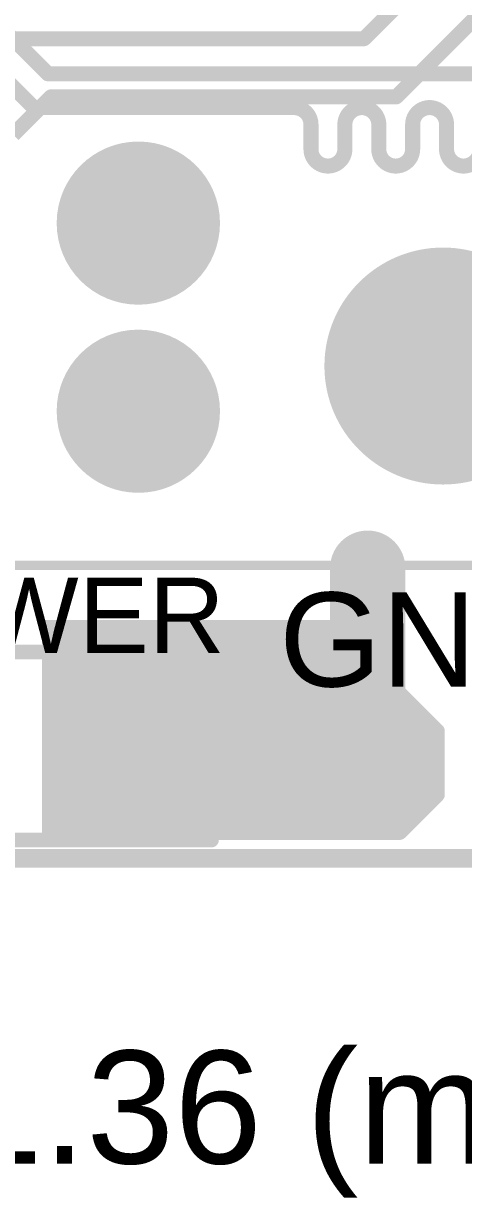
# Model space of a CAD drawing. Header units: millimetres. Extents: x -0.39 to 1.43, y -0.39 to 1.45.
# Drawn here: x 0.413 to 0.647, y -0.385 to 0.239 of the extents above; entities that cross this region are included whole.
import ezdxf

# ---------------------------------------------------------------- set-up
doc = ezdxf.new("R2010")
doc.units = ezdxf.units.MM
doc.header["$MEASUREMENT"] = 0
for name, color, linetype in [('BottomLayer', 5, 'Continuous'), ('BottomPaste', 16, 'Continuous'), ('BottomSolder', 6, 'Continuous'), ('Mechanical1', 6, 'Continuous'), ('Mechanical2', 216, 'Continuous'), ('MultiLayer', 9, 'Continuous'), ('PadHoleLayer', 156, 'Continuous'), ('TopLayer', 1, 'Continuous'), ('TopOverlay', 2, 'Continuous'), ('TopPaste', 8, 'Continuous'), ('TopSolder', 216, 'Continuous'), ('ViaHoleLayer', 16, 'Continuous')]:
    doc.layers.add(name, color=color, linetype=linetype)
doc.styles.add('Arial', font='', dxfattribs={"height": 0.2})
doc.styles.get('Arial').set_extended_font_data('Arial')

# ---------------------------------------------------------------- blocks, each defined once
blk = doc.blocks.new('SMA_B_34')
at = {"layer": 'BottomLayer'}
for points in [[(-0.12795, 0.03346), (-0.02953, 0.03346), (-0.02953, -0.03346), (-0.12795, -0.03346)], [(0.02953, 0.03346), (0.12795, 0.03346), (0.12795, -0.03346), (0.02953, -0.03346)]]:
    blk.add_hatch(color=5, dxfattribs=at).paths.add_polyline_path(points)
at = {"layer": 'BottomPaste'}
for points in [[(-0.12795, 0.03346), (-0.02953, 0.03346), (-0.02953, -0.03346), (-0.12795, -0.03346)], [(0.02953, 0.03346), (0.12795, 0.03346), (0.12795, -0.03346), (0.02953, -0.03346)]]:
    blk.add_hatch(color=16, dxfattribs=at).paths.add_polyline_path(points)
at = {"layer": 'BottomSolder'}
for points in [[(-0.13195, 0.03746), (-0.02553, 0.03746), (-0.02553, -0.03746), (-0.13195, -0.03746)], [(0.02553, 0.03746), (0.13195, 0.03746), (0.13195, -0.03746), (0.02553, -0.03746)]]:
    blk.add_hatch(color=6, dxfattribs=at).paths.add_polyline_path(points)
blk = doc.blocks.new('TEST_POINT_39')
at = {"layer": 'TopLayer'}
blk.add_hatch(color=1, dxfattribs=at).paths.add_polyline_path([(0.015, 0.03), (-0.015, 0.03), (-0.03, 0.015), (-0.03, -0.015), (-0.015, -0.03), (0.015, -0.03), (0.03, -0.015), (0.03, 0.015)])
at = {"layer": 'TopPaste'}
blk.add_hatch(color=8, dxfattribs=at).paths.add_polyline_path([(0.015, 0.03), (-0.015, 0.03), (-0.03, 0.015), (-0.03, -0.015), (-0.015, -0.03), (0.015, -0.03), (0.03, -0.015), (0.03, 0.015)])
at = {"layer": 'TopSolder'}
blk.add_hatch(color=216, dxfattribs=at).paths.add_polyline_path([(0.017, 0.034), (-0.017, 0.034), (-0.034, 0.017), (-0.034, -0.017), (-0.017, -0.034), (0.017, -0.034), (0.034, -0.017), (0.034, 0.017)])
at = {"layer": 'TopOverlay', "const_width": 0.00787}
for points in [[(-0.037, 0.017), (-0.017, 0.037)], [(-0.017, 0.037), (0.017, 0.037)], [(-0.017, 0.037), (0.017, 0.037)], [(0.017, 0.037), (0.037, 0.017)], [(-0.037, -0.017), (-0.037, 0.017)], [(0.037, -0.017), (0.037, 0.017)], [(-0.037, -0.017), (-0.017, -0.037)], [(0.017, -0.037), (0.037, -0.017)], [(-0.017, -0.037), (0.017, -0.037)], [(-0.017, -0.037), (0.017, -0.037)]]:
    blk.add_lwpolyline(points, dxfattribs=at)
at = {"layer": 'TopOverlay', "const_width": 0.00394}
for points in [[(-0.01897, 0.037, 1), (-0.01503, 0.037, 1)], [(-0.01897, 0.037, 1), (-0.01503, 0.037, 1)], [(-0.01897, 0.037, 1), (-0.01503, 0.037, 1)], [(0.01503, 0.037, 1), (0.01897, 0.037, 1)], [(0.01503, 0.037, 1), (0.01897, 0.037, 1)], [(0.01503, 0.037, 1), (0.01897, 0.037, 1)], [(-0.03897, 0.017, 1), (-0.03503, 0.017, 1)], [(-0.03897, 0.017, 1), (-0.03503, 0.017, 1)], [(0.03503, 0.017, 1), (0.03897, 0.017, 1)], [(0.03503, 0.017, 1), (0.03897, 0.017, 1)], [(-0.03897, -0.017, 1), (-0.03503, -0.017, 1)], [(-0.03897, -0.017, 1), (-0.03503, -0.017, 1)], [(0.03503, -0.017, 1), (0.03897, -0.017, 1)], [(0.03503, -0.017, 1), (0.03897, -0.017, 1)], [(-0.01897, -0.037, 1), (-0.01503, -0.037, 1)], [(-0.01897, -0.037, 1), (-0.01503, -0.037, 1)], [(-0.01897, -0.037, 1), (-0.01503, -0.037, 1)], [(0.01503, -0.037, 1), (0.01897, -0.037, 1)], [(0.01503, -0.037, 1), (0.01897, -0.037, 1)], [(0.01503, -0.037, 1), (0.01897, -0.037, 1)]]:
    blk.add_lwpolyline(points, format="xyb", close=True, dxfattribs=at)
blk = doc.blocks.new('HY951180A_82')
at = {"layer": 'BottomLayer'}
h = blk.add_hatch(color=5, dxfattribs=at)
edge = h.paths.add_edge_path()
edge.add_arc((-0.24902, 0.25591), 0.03937, 0, 360)
h = blk.add_hatch(color=5, dxfattribs=at)
edge = h.paths.add_edge_path()
edge.add_arc((-0.14902, 0.25591), 0.03937, 0, 360)
at = {"layer": 'BottomSolder'}
h = blk.add_hatch(color=6, dxfattribs=at)
edge = h.paths.add_edge_path()
edge.add_arc((-0.24902, 0.25591), 0.04337, 0, 360)
h = blk.add_hatch(color=6, dxfattribs=at)
edge = h.paths.add_edge_path()
edge.add_arc((-0.14902, 0.25591), 0.04337, 0, 360)
h = blk.add_hatch(color=6, dxfattribs=at)
edge = h.paths.add_edge_path()
edge.add_arc((-0.225, 0.09409), 0.004, 0, 360)
at = {"layer": 'MultiLayer'}
h = blk.add_hatch(color=9, dxfattribs=at)
edge = h.paths.add_edge_path()
edge.add_arc((-0.24902, 0.25591), 0.03937, 0, 360)
h = blk.add_hatch(color=9, dxfattribs=at)
edge = h.paths.add_edge_path()
edge.add_arc((-0.14902, 0.25591), 0.03937, 0, 360)
at = {"layer": 'PadHoleLayer'}
h = blk.add_hatch(color=156, dxfattribs=at)
edge = h.paths.add_edge_path()
edge.add_arc((-0.24902, 0.25591), 0.02008, 0, 360)
h = blk.add_hatch(color=156, dxfattribs=at)
edge = h.paths.add_edge_path()
edge.add_arc((-0.14902, 0.25591), 0.02008, 0, 360)
h = blk.add_hatch(color=156, dxfattribs=at)
edge = h.paths.add_edge_path()
edge.add_arc((-0.225, 0.09409), 0.06299, 0, 360)
at = {"layer": 'TopLayer'}
h = blk.add_hatch(color=1, dxfattribs=at)
edge = h.paths.add_edge_path()
edge.add_arc((-0.24902, 0.25591), 0.03937, 0, 360)
h = blk.add_hatch(color=1, dxfattribs=at)
edge = h.paths.add_edge_path()
edge.add_arc((-0.14902, 0.25591), 0.03937, 0, 360)
at = {"layer": 'TopSolder'}
h = blk.add_hatch(color=216, dxfattribs=at)
edge = h.paths.add_edge_path()
edge.add_arc((-0.24902, 0.25591), 0.04337, 0, 360)
h = blk.add_hatch(color=216, dxfattribs=at)
edge = h.paths.add_edge_path()
edge.add_arc((-0.14902, 0.25591), 0.04337, 0, 360)
h = blk.add_hatch(color=216, dxfattribs=at)
edge = h.paths.add_edge_path()
edge.add_arc((-0.225, 0.09409), 0.004, 0, 360)
at = {"layer": 'TopOverlay', "const_width": 0.005}
blk.add_lwpolyline([(-0.331, 0.3605), (-0.331, 0.003)], dxfattribs=at)
blk = doc.blocks.new('HDR1X2_91')
at = {"layer": 'BottomLayer'}
blk.add_hatch(color=5, dxfattribs=at).paths.add_polyline_path([(-0.02953, 0.02953), (0.02953, 0.02953), (0.02953, -0.02953), (-0.02953, -0.02953)])
h = blk.add_hatch(color=5, dxfattribs=at)
edge = h.paths.add_edge_path()
edge.add_arc((0.1, 0), 0.02953, 0, 360)
at = {"layer": 'BottomSolder'}
blk.add_hatch(color=6, dxfattribs=at).paths.add_polyline_path([(-0.03353, 0.03353), (0.03353, 0.03353), (0.03353, -0.03353), (-0.03353, -0.03353)])
h = blk.add_hatch(color=6, dxfattribs=at)
edge = h.paths.add_edge_path()
edge.add_arc((0.1, 0), 0.03353, 0, 360)
at = {"layer": 'MultiLayer'}
blk.add_hatch(color=9, dxfattribs=at).paths.add_polyline_path([(-0.02953, 0.02953), (0.02953, 0.02953), (0.02953, -0.02953), (-0.02953, -0.02953)])
h = blk.add_hatch(color=9, dxfattribs=at)
edge = h.paths.add_edge_path()
edge.add_arc((0.1, 0), 0.02953, 0, 360)
at = {"layer": 'PadHoleLayer'}
h = blk.add_hatch(color=156, dxfattribs=at)
edge = h.paths.add_edge_path()
edge.add_arc((0, 0), 0.01772, 0, 360)
h = blk.add_hatch(color=156, dxfattribs=at)
edge = h.paths.add_edge_path()
edge.add_arc((0.1, 0), 0.01772, 0, 360)
at = {"layer": 'TopLayer'}
blk.add_hatch(color=1, dxfattribs=at).paths.add_polyline_path([(-0.02953, 0.02953), (0.02953, 0.02953), (0.02953, -0.02953), (-0.02953, -0.02953)])
h = blk.add_hatch(color=1, dxfattribs=at)
edge = h.paths.add_edge_path()
edge.add_arc((0.1, 0), 0.02953, 0, 360)
at = {"layer": 'TopSolder'}
blk.add_hatch(color=216, dxfattribs=at).paths.add_polyline_path([(-0.03353, 0.03353), (0.03353, 0.03353), (0.03353, -0.03353), (-0.03353, -0.03353)])
h = blk.add_hatch(color=216, dxfattribs=at)
edge = h.paths.add_edge_path()
edge.add_arc((0.1, 0), 0.03353, 0, 360)
at = {"layer": 'TopOverlay', "const_width": 0.00787}
for points in [[(-0.05, 0.05), (-0.05, -0.05)], [(0.15, 0.05), (-0.05, 0.05)], [(0.15, 0.05), (0.15, -0.05)], [(0.15, -0.05), (-0.05, -0.05)]]:
    blk.add_lwpolyline(points, dxfattribs=at)
at = {"layer": 'TopOverlay', "const_width": 0.00394}
for points in [[(-0.05197, 0.05, 1), (-0.04803, 0.05, 1)], [(-0.05197, 0.05, 1), (-0.04803, 0.05, 1)], [(0.14803, 0.05, 1), (0.15197, 0.05, 1)], [(0.14803, 0.05, 1), (0.15197, 0.05, 1)], [(-0.05197, -0.05, 1), (-0.04803, -0.05, 1)], [(-0.05197, -0.05, 1), (-0.04803, -0.05, 1)], [(0.14803, -0.05, 1), (0.15197, -0.05, 1)], [(0.14803, -0.05, 1), (0.15197, -0.05, 1)]]:
    blk.add_lwpolyline(points, format="xyb", close=True, dxfattribs=at)

msp = doc.modelspace()

# ---------------------------------------------------------------- hatches: boundary and pattern name
at = {"layer": 'BottomLayer'}
h = msp.add_hatch(color=5, dxfattribs=at)
edge = h.paths.add_edge_path()
edge.add_arc((0.596, -0.05047), 0.01181, 0, 360)
msp.add_hatch(color=5, dxfattribs=at).paths.add_polyline_path([(0.423, -0.195), (0.61021, -0.195), (0.61021, -0.078), (0.423, -0.078)])
h = msp.add_hatch(color=5, dxfattribs=at)
edge = h.paths.add_edge_path()
edge.add_arc((0.44634, -0.095), 0.01181, 0, 360)
h = msp.add_hatch(color=5, dxfattribs=at)
edge = h.paths.add_edge_path()
edge.add_arc((0.48783, -0.095), 0.01181, 0, 360)
h = msp.add_hatch(color=5, dxfattribs=at)
edge = h.paths.add_edge_path()
edge.add_arc((0.52931, -0.095), 0.01181, 0, 360)
at = {"layer": 'BottomSolder'}
h = msp.add_hatch(color=6, dxfattribs=at)
edge = h.paths.add_edge_path()
edge.add_arc((0.596, -0.05047), 0.01581, 0, 360)
h = msp.add_hatch(color=6, dxfattribs=at)
edge = h.paths.add_edge_path()
edge.add_arc((0.44634, -0.095), 0.01581, 0, 360)
h = msp.add_hatch(color=6, dxfattribs=at)
edge = h.paths.add_edge_path()
edge.add_arc((0.48783, -0.095), 0.01581, 0, 360)
h = msp.add_hatch(color=6, dxfattribs=at)
edge = h.paths.add_edge_path()
edge.add_arc((0.52931, -0.095), 0.01581, 0, 360)
at = {"layer": 'TopLayer'}
h = msp.add_hatch(color=1, dxfattribs=at)
edge = h.paths.add_edge_path()
edge.add_arc((0.596, -0.05047), 0.01181, 0, 360)
msp.add_hatch(color=1, dxfattribs=at).paths.add_polyline_path([(0.424, -0.193), (0.548, -0.193), (0.548, -0.079), (0.424, -0.079)])
h = msp.add_hatch(color=1, dxfattribs=at)
edge = h.paths.add_edge_path()
edge.add_arc((0.44634, -0.095), 0.01181, 0, 360)
h = msp.add_hatch(color=1, dxfattribs=at)
edge = h.paths.add_edge_path()
edge.add_arc((0.48783, -0.095), 0.01181, 0, 360)
h = msp.add_hatch(color=1, dxfattribs=at)
edge = h.paths.add_edge_path()
edge.add_arc((0.52931, -0.095), 0.01181, 0, 360)
at = {"layer": 'TopSolder'}
h = msp.add_hatch(color=216, dxfattribs=at)
edge = h.paths.add_edge_path()
edge.add_arc((0.596, -0.05047), 0.01581, 0, 360)
h = msp.add_hatch(color=216, dxfattribs=at)
edge = h.paths.add_edge_path()
edge.add_arc((0.44634, -0.095), 0.01581, 0, 360)
h = msp.add_hatch(color=216, dxfattribs=at)
edge = h.paths.add_edge_path()
edge.add_arc((0.48783, -0.095), 0.01581, 0, 360)
h = msp.add_hatch(color=216, dxfattribs=at)
edge = h.paths.add_edge_path()
edge.add_arc((0.52931, -0.095), 0.01581, 0, 360)
at = {"layer": 'ViaHoleLayer'}
h = msp.add_hatch(color=16, dxfattribs=at)
edge = h.paths.add_edge_path()
edge.add_arc((0.596, -0.05047), 0.00591, 0, 360)
h = msp.add_hatch(color=16, dxfattribs=at)
edge = h.paths.add_edge_path()
edge.add_arc((0.44634, -0.095), 0.00591, 0, 360)
h = msp.add_hatch(color=16, dxfattribs=at)
edge = h.paths.add_edge_path()
edge.add_arc((0.48783, -0.095), 0.00591, 0, 360)
h = msp.add_hatch(color=16, dxfattribs=at)
edge = h.paths.add_edge_path()
edge.add_arc((0.52931, -0.095), 0.00591, 0, 360)

# ---------------------------------------------------------------- linework, layer by layer
at = {"layer": 'BottomLayer'}
for points, const_width in [([(0.61113, 0.20008), (0.73509, 0.32404)], 0.008), ([(0.59404, 0.231), (0.62235, 0.25931)], 0.008), ([(0.286, 0.231), (0.59404, 0.231)], 0.008), ([(0.40775, 0.18), (0.42783, 0.20008)], 0.008), ([(0.42783, 0.20008), (0.61113, 0.20008)], 0.008), ([(0.525, -0.11132), (0.525, -0.107)], 0.02201), ([(0.525, -0.11132), (0.52521, -0.11154)], 0.02201)]:
    msp.add_lwpolyline(points, dxfattribs=dict(at, const_width=const_width))
for points, const_width in [([(0.59204, 0.231, 1), (0.59604, 0.231, 1)], 0.004), ([(0.59204, 0.231, 1), (0.59604, 0.231, 1)], 0.004), ([(0.42583, 0.20008, 1), (0.42983, 0.20008, 1)], 0.004), ([(0.42583, 0.20008, 1), (0.42983, 0.20008, 1)], 0.004), ([(0.60913, 0.20008, 1), (0.61313, 0.20008, 1)], 0.004), ([(0.60913, 0.20008, 1), (0.61313, 0.20008, 1)], 0.004), ([(0.5195, -0.107, 1), (0.5305, -0.107, 1)], 0.011), ([(0.5195, -0.11132, 1), (0.5305, -0.11132, 1)], 0.011), ([(0.5195, -0.11132, 1), (0.5305, -0.11132, 1)], 0.011), ([(0.51971, -0.11154, 1), (0.53071, -0.11154, 1)], 0.011)]:
    msp.add_lwpolyline(points, format="xyb", close=True, dxfattribs=dict(at, const_width=const_width))
at = {"layer": 'Mechanical2', "const_width": 0.01}
msp.add_lwpolyline([(-0.04181, -0.20472), (1.26527, -0.20472)], dxfattribs=at)
at = {"layer": 'TopLayer'}
for points, const_width in [([(0.398, 0.24046), (0.42608, 0.21237)], 0.008), ([(0.38, 0.233), (0.41863, 0.19437)], 0.008), ([(0.42608, 0.21237), (0.55036, 0.21237)], 0.008), ([(0.55036, 0.21237), (0.60527, 0.21237)], 0.008), ([(0.60527, 0.21237), (0.85606, 0.21237)], 0.008), ([(0.41863, 0.19437), (0.53488, 0.19437)], 0.008), ([(0.53488, 0.19437), (0.55688, 0.19437)], 0.008), ([(0.56588, 0.17229), (0.56588, 0.18537)], 0.008), ([(0.58388, 0.17229), (0.58388, 0.18537)], 0.008), ([(0.60188, 0.17229), (0.60188, 0.18537)], 0.008), ([(0.61988, 0.17229), (0.61988, 0.18537)], 0.008), ([(0.63788, 0.17229), (0.63788, 0.18537)], 0.008), ([(0.596, -0.154), (0.596, -0.05047)], 0.04), ([(0.596, -0.158), (0.596, -0.154)], 0.025)]:
    msp.add_lwpolyline(points, dxfattribs=dict(at, const_width=const_width))
for points, const_width in [([(0.42408, 0.21237, 1), (0.42808, 0.21237, 1)], 0.004), ([(0.42408, 0.21237, 1), (0.42808, 0.21237, 1)], 0.004), ([(0.54836, 0.21237, 1), (0.55236, 0.21237, 1)], 0.004), ([(0.54836, 0.21237, 1), (0.55236, 0.21237, 1)], 0.004), ([(0.60327, 0.21237, 1), (0.60727, 0.21237, 1)], 0.004), ([(0.60327, 0.21237, 1), (0.60727, 0.21237, 1)], 0.004), ([(0.41663, 0.19437, 1), (0.42063, 0.19437, 1)], 0.004), ([(0.41663, 0.19437, 1), (0.42063, 0.19437, 1)], 0.004), ([(0.53288, 0.19437, 1), (0.53688, 0.19437, 1)], 0.004), ([(0.53288, 0.19437, 1), (0.53688, 0.19437, 1)], 0.004), ([(0.55488, 0.19437, 1), (0.55888, 0.19437, 1)], 0.004), ([(0.55488, 0.19437, 1), (0.55888, 0.19437, 1)], 0.004), ([(0.56388, 0.18537, 1), (0.56788, 0.18537, 1)], 0.004), ([(0.56388, 0.18537, 1), (0.56788, 0.18537, 1)], 0.004), ([(0.58188, 0.18537, 1), (0.58588, 0.18537, 1)], 0.004), ([(0.58188, 0.18537, 1), (0.58588, 0.18537, 1)], 0.004), ([(0.59988, 0.18537, 1), (0.60388, 0.18537, 1)], 0.004), ([(0.59988, 0.18537, 1), (0.60388, 0.18537, 1)], 0.004), ([(0.61788, 0.18537, 1), (0.62188, 0.18537, 1)], 0.004), ([(0.61788, 0.18537, 1), (0.62188, 0.18537, 1)], 0.004), ([(0.63588, 0.18537, 1), (0.63988, 0.18537, 1)], 0.004), ([(0.63588, 0.18537, 1), (0.63988, 0.18537, 1)], 0.004), ([(0.56388, 0.17229, 1), (0.56788, 0.17229, 1)], 0.004), ([(0.56388, 0.17229, 1), (0.56788, 0.17229, 1)], 0.004), ([(0.58188, 0.17229, 1), (0.58588, 0.17229, 1)], 0.004), ([(0.58188, 0.17229, 1), (0.58588, 0.17229, 1)], 0.004), ([(0.59988, 0.17229, 1), (0.60388, 0.17229, 1)], 0.004), ([(0.59988, 0.17229, 1), (0.60388, 0.17229, 1)], 0.004), ([(0.61788, 0.17229, 1), (0.62188, 0.17229, 1)], 0.004), ([(0.61788, 0.17229, 1), (0.62188, 0.17229, 1)], 0.004), ([(0.63588, 0.17229, 1), (0.63988, 0.17229, 1)], 0.004), ([(0.63588, 0.17229, 1), (0.63988, 0.17229, 1)], 0.004), ([(0.586, -0.05047, 1), (0.606, -0.05047, 1)], 0.02), ([(0.586, -0.154, 1), (0.606, -0.154, 1)], 0.02), ([(0.58975, -0.154, 1), (0.60225, -0.154, 1)], 0.0125), ([(0.58975, -0.158, 1), (0.60225, -0.158, 1)], 0.0125)]:
    msp.add_lwpolyline(points, format="xyb", close=True, dxfattribs=dict(at, const_width=const_width))
at = {"layer": 'TopLayer', "const_width": 0.008}
for points in [[(0.55688, 0.19437, -0.414214), (0.56588, 0.18537)], [(0.58388, 0.18537, -1), (0.60188, 0.18537)], [(0.61988, 0.18537, -1), (0.63788, 0.18537)], [(0.58388, 0.17229, -1), (0.56588, 0.17229)], [(0.61988, 0.17229, -1), (0.60188, 0.17229)], [(0.65588, 0.17229, -1), (0.63788, 0.17229)]]:
    msp.add_lwpolyline(points, format="xyb", dxfattribs=at)

# ---------------------------------------------------------------- block references
for name, p, rotation in [('HY951180A_82', (0.73009, 0.28198), 90), ('HDR1X2_91', (0.46299, -0.145), 180), ('SMA_B_34', (0.63974, -0.145), 180)]:
    msp.add_blockref(name, p, dxfattribs=dict(rotation=rotation))
msp.add_blockref('TEST_POINT_39', (0.596, -0.154))

# ---------------------------------------------------------------- texts
at = {"layer": 'Mechanical1', "style": 'Arial'}
msp.add_text('41.36 (mm)', height=0.06, dxfattribs=at).set_placement((0.33009, -0.36699))
at = {"layer": 'TopOverlay', "style": 'Arial'}
for s, height, p in [('POWER', 0.04, (0.30899, -0.09553)), ('GND', 0.05, (0.549, -0.11341))]:
    msp.add_text(s, height=height, rotation=360, dxfattribs=at).set_placement(p)

doc.saveas('drawing.dxf')
